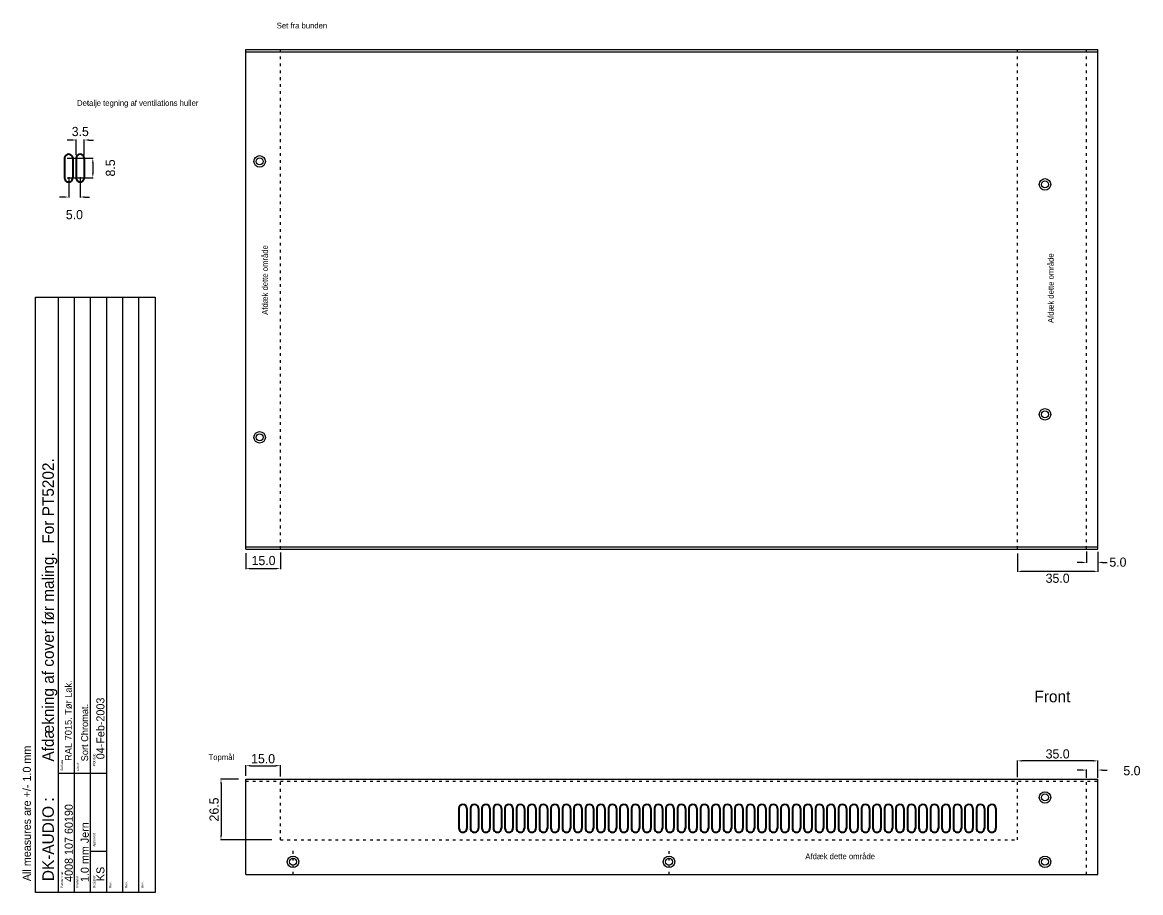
# Model space of a CAD drawing. Header units: millimetres. Extents: x -88 to 1132, y 477 to 871.
# Drawn here: x 645.8 to 1132.1, y 490.3 to 868.8 of the extents above; entities that cross this region are included whole.
import ezdxf

# ---------------------------------------------------------------- set-up
doc = ezdxf.new("R2010")
doc.units = ezdxf.units.MM
doc.linetypes.add('ACAD_ISO03W100', pattern=[30, 12, -18])
for name, color, linetype in [('Forplade', 4, 'Continuous'), ('kabinet_dim', 7, 'Continuous'), ('kabinet_head', 2, 'Continuous')]:
    doc.layers.add(name, color=color, linetype=linetype)
doc.layers.add('kabinet', color=4, linetype='Continuous', lineweight=40)
doc.dimstyles.new('DK-audio', dxfattribs={"dimtxt": 4, "dimasz": 2, "dimexe": 0.18, "dimexo": 0.0625, "dimgap": 1, "dimtad": 2, "dimdec": 1, "dimzin": 0, "dimdsep": 46, "dimtxsty": 'Standard', "dimcen": 5, "dimadec": 1, "dimazin": 0, "dimtfac": 1, "dimtdec": 1, "dimtofl": 0, "dimtmove": 2, "dimatfit": 3, "dimfxl": 0, "dimtolj": 1, "dimtzin": 0, "dimarcsym": 0})

# ---------------------------------------------------------------- blocks, each defined once
blk = doc.blocks.new('*D35')
at = {"layer": 'DEFPOINTS', "color": 0, "linetype": 'Continuous', "ltscale": 0.1}
for p in [(665.95, 801.5), (670.95, 801.5), (670.95, 792.8)]:
    blk.add_point(p, dxfattribs=at)
at = {"layer": 'kabinet_dim', "color": 0, "linetype": 'Continuous', "lineweight": -2, "ltscale": 0.1}
for p, q in [((665.95, 801.44), (665.95, 792.62)), ((670.95, 801.44), (670.95, 792.62)), ((663.95, 792.8), (661.95, 792.8)), ((672.95, 792.8), (674.95, 792.8))]:
    blk.add_line(p, q, dxfattribs=at)
at = {"layer": 'kabinet_dim', "color": 0, "linetype": 'Continuous', "ltscale": 0.1}
for points in [[(663.95, 793.13), (663.95, 792.47), (665.95, 792.8)], [(672.95, 793.13), (672.95, 792.47), (670.95, 792.8)]]:
    blk.add_solid(points, dxfattribs=at)
at = {"layer": 'kabinet_dim', "color": 0, "linetype": 'Continuous', "ltscale": 0.1, "insert": (668.45, 785.12), "char_height": 4, "attachment_point": 5}
blk.add_mtext('\\A1;5.0', dxfattribs=at)
blk = doc.blocks.new('*D36')
at = {"layer": 'DEFPOINTS', "color": 0, "linetype": 'Continuous', "ltscale": 0.1}
for p in [(665.25, 809.7), (665.25, 801.2), (676.45, 801.2)]:
    blk.add_point(p, dxfattribs=at)
at = {"layer": 'kabinet_dim', "color": 0, "linetype": 'Continuous', "lineweight": -2, "ltscale": 0.1}
for p, q in [((665.31, 809.7), (676.63, 809.7)), ((676.45, 807.7), (676.45, 803.2)), ((665.31, 801.2), (676.63, 801.2))]:
    blk.add_line(p, q, dxfattribs=at)
at = {"layer": 'kabinet_dim', "color": 0, "linetype": 'Continuous', "ltscale": 0.1}
for points in [[(676.12, 807.7), (676.78, 807.7), (676.45, 809.7)], [(676.12, 803.2), (676.78, 803.2), (676.45, 801.2)]]:
    blk.add_solid(points, dxfattribs=at)
at = {"layer": 'kabinet_dim', "color": 0, "linetype": 'Continuous', "ltscale": 0.1, "insert": (684.13, 805.45), "char_height": 4, "attachment_point": 5, "rotation": 90}
blk.add_mtext('\\A1;8.5', dxfattribs=at)
blk = doc.blocks.new('*D37')
at = {"layer": 'DEFPOINTS', "color": 0, "linetype": 'Continuous', "ltscale": 0.1}
for p in [(672.75, 817.6), (669.25, 811.1), (672.75, 811.1)]:
    blk.add_point(p, dxfattribs=at)
at = {"layer": 'kabinet_dim', "color": 0, "linetype": 'Continuous', "lineweight": -2, "ltscale": 0.1}
for p, q in [((667.25, 817.6), (665.25, 817.6)), ((669.25, 811.16), (669.25, 817.78)), ((672.75, 811.16), (672.75, 817.78)), ((674.75, 817.6), (676.75, 817.6))]:
    blk.add_line(p, q, dxfattribs=at)
at = {"layer": 'kabinet_dim', "color": 0, "linetype": 'Continuous', "ltscale": 0.1}
for points in [[(667.25, 817.93), (667.25, 817.27), (669.25, 817.6)], [(674.75, 817.93), (674.75, 817.27), (672.75, 817.6)]]:
    blk.add_solid(points, dxfattribs=at)
at = {"layer": 'kabinet_dim', "color": 0, "linetype": 'Continuous', "ltscale": 0.1, "insert": (671, 821.28), "char_height": 4, "attachment_point": 5}
blk.add_mtext('\\A1;3.5', dxfattribs=at)
blk = doc.blocks.new('*D41')
at = {"layer": 'DEFPOINTS', "color": 0, "linetype": 'Continuous', "ltscale": 0.1}
for p in [(739.8, 539.7), (732.2, 513.2), (754.4, 513.2)]:
    blk.add_point(p, dxfattribs=at)
at = {"layer": 'kabinet_dim', "color": 0, "linetype": 'Continuous', "lineweight": -2, "ltscale": 0.1}
for p, q in [((739.74, 539.7), (732.02, 539.7)), ((732.2, 537.7), (732.2, 515.2)), ((754.34, 513.2), (732.02, 513.2))]:
    blk.add_line(p, q, dxfattribs=at)
at = {"layer": 'kabinet_dim', "color": 0, "linetype": 'Continuous', "ltscale": 0.1}
for points in [[(731.87, 537.7), (732.53, 537.7), (732.2, 539.7)], [(731.87, 515.2), (732.53, 515.2), (732.2, 513.2)]]:
    blk.add_solid(points, dxfattribs=at)
at = {"layer": 'kabinet_dim', "color": 0, "linetype": 'Continuous', "ltscale": 0.1, "insert": (729.2, 526.45), "char_height": 4, "attachment_point": 5, "rotation": 90}
blk.add_mtext('\\A1;26.5', dxfattribs=at)
blk = doc.blocks.new('*D40')
at = {"layer": 'DEFPOINTS', "color": 0, "linetype": 'Continuous', "ltscale": 0.1}
for p in [(1078.5, 547.6), (1078.5, 540.5), (1113.5, 542.4)]:
    blk.add_point(p, dxfattribs=at)
at = {"layer": 'kabinet_dim', "color": 0, "linetype": 'Continuous', "lineweight": -2, "ltscale": 0.1}
for p, q in [((1078.5, 540.56), (1078.5, 547.78)), ((1111.5, 547.6), (1080.5, 547.6)), ((1113.5, 542.46), (1113.5, 547.78))]:
    blk.add_line(p, q, dxfattribs=at)
at = {"layer": 'kabinet_dim', "color": 0, "linetype": 'Continuous', "ltscale": 0.1}
for points in [[(1080.5, 547.93), (1080.5, 547.27), (1078.5, 547.6)], [(1111.5, 547.93), (1111.5, 547.27), (1113.5, 547.6)]]:
    blk.add_solid(points, dxfattribs=at)
at = {"layer": 'kabinet_dim', "color": 0, "linetype": 'Continuous', "ltscale": 0.1, "insert": (1096, 550.6), "char_height": 4, "attachment_point": 5}
blk.add_mtext('\\A1;35.0', dxfattribs=at)
blk = doc.blocks.new('*D39')
at = {"layer": 'DEFPOINTS', "color": 0, "linetype": 'Continuous', "ltscale": 0.1}
for p in [(1108.5, 543.6), (1108.5, 540.1), (1113.5, 540.1)]:
    blk.add_point(p, dxfattribs=at)
at = {"layer": 'kabinet_dim', "color": 0, "linetype": 'Continuous', "lineweight": -2, "ltscale": 0.1}
for p, q in [((1106.5, 543.6), (1104.5, 543.6)), ((1108.5, 540.16), (1108.5, 543.78)), ((1113.5, 540.16), (1113.5, 543.78)), ((1115.5, 543.6), (1117.5, 543.6))]:
    blk.add_line(p, q, dxfattribs=at)
at = {"layer": 'kabinet_dim', "color": 0, "linetype": 'Continuous', "ltscale": 0.1}
for points in [[(1106.5, 543.93), (1106.5, 543.27), (1108.5, 543.6)], [(1115.5, 543.93), (1115.5, 543.27), (1113.5, 543.6)]]:
    blk.add_solid(points, dxfattribs=at)
at = {"layer": 'kabinet_dim', "color": 0, "linetype": 'Continuous', "ltscale": 0.1, "insert": (1128.3, 543.3), "char_height": 4, "attachment_point": 5}
blk.add_mtext('\\A1;5.0', dxfattribs=at)
blk = doc.blocks.new('*D42')
at = {"layer": 'DEFPOINTS', "color": 0, "linetype": 'Continuous', "ltscale": 0.1}
for p in [(758, 545.5), (743, 541.1), (758, 540.8)]:
    blk.add_point(p, dxfattribs=at)
at = {"layer": 'kabinet_dim', "color": 0, "linetype": 'Continuous', "lineweight": -2, "ltscale": 0.1}
for p, q in [((743, 541.16), (743, 545.68)), ((745, 545.5), (756, 545.5)), ((758, 540.86), (758, 545.68))]:
    blk.add_line(p, q, dxfattribs=at)
at = {"layer": 'kabinet_dim', "color": 0, "linetype": 'Continuous', "ltscale": 0.1}
for points in [[(745, 545.83), (745, 545.17), (743, 545.5)], [(756, 545.83), (756, 545.17), (758, 545.5)]]:
    blk.add_solid(points, dxfattribs=at)
at = {"layer": 'kabinet_dim', "color": 0, "linetype": 'Continuous', "ltscale": 0.1, "insert": (750.5, 548.5), "char_height": 4, "attachment_point": 5}
blk.add_mtext('\\A1;15.0', dxfattribs=at)
blk = doc.blocks.new('*D55')
at = {"layer": 'DEFPOINTS', "color": 0, "linetype": 'Continuous', "ltscale": 0.1}
for p in [(743, 638), (758, 638.3), (758, 631.2)]:
    blk.add_point(p, dxfattribs=at)
at = {"layer": 'kabinet_dim', "color": 0, "linetype": 'Continuous', "lineweight": -2, "ltscale": 0.1}
for p, q in [((743, 637.94), (743, 631.02)), ((758, 638.24), (758, 631.02)), ((745, 631.2), (756, 631.2))]:
    blk.add_line(p, q, dxfattribs=at)
at = {"layer": 'kabinet_dim', "color": 0, "linetype": 'Continuous', "ltscale": 0.1}
for points in [[(745, 631.53), (745, 630.87), (743, 631.2)], [(756, 631.53), (756, 630.87), (758, 631.2)]]:
    blk.add_solid(points, dxfattribs=at)
at = {"layer": 'kabinet_dim', "color": 0, "linetype": 'Continuous', "ltscale": 0.1, "insert": (750.7, 634.7), "char_height": 4, "attachment_point": 5}
blk.add_mtext('\\A1;15.0', dxfattribs=at)
blk = doc.blocks.new('*D56')
at = {"layer": 'DEFPOINTS', "color": 0, "linetype": 'Continuous', "ltscale": 0.1}
for p in [(1108.5, 638.7), (1113.5, 638.6), (1108.5, 633.9)]:
    blk.add_point(p, dxfattribs=at)
at = {"layer": 'kabinet_dim', "color": 0, "linetype": 'Continuous', "lineweight": -2, "ltscale": 0.1}
for p, q in [((1108.5, 638.64), (1108.5, 633.72)), ((1113.5, 638.54), (1113.5, 633.72)), ((1106.5, 633.9), (1104.5, 633.9)), ((1115.5, 633.9), (1117.5, 633.9))]:
    blk.add_line(p, q, dxfattribs=at)
at = {"layer": 'kabinet_dim', "color": 0, "linetype": 'Continuous', "ltscale": 0.1}
for points in [[(1106.5, 634.23), (1106.5, 633.57), (1108.5, 633.9)], [(1115.5, 634.23), (1115.5, 633.57), (1113.5, 633.9)]]:
    blk.add_solid(points, dxfattribs=at)
at = {"layer": 'kabinet_dim', "color": 0, "linetype": 'Continuous', "ltscale": 0.1, "insert": (1122.2, 634), "char_height": 4, "attachment_point": 5}
blk.add_mtext('\\A1;5.0', dxfattribs=at)
blk = doc.blocks.new('*D57')
at = {"layer": 'DEFPOINTS', "color": 0, "linetype": 'Continuous', "ltscale": 0.1}
for p in [(1078.5, 637.9), (1113.5, 635.8), (1078.5, 630)]:
    blk.add_point(p, dxfattribs=at)
at = {"layer": 'kabinet_dim', "color": 0, "linetype": 'Continuous', "lineweight": -2, "ltscale": 0.1}
for p, q in [((1078.5, 637.84), (1078.5, 629.82)), ((1113.5, 635.74), (1113.5, 629.82)), ((1111.5, 630), (1080.5, 630))]:
    blk.add_line(p, q, dxfattribs=at)
at = {"layer": 'kabinet_dim', "color": 0, "linetype": 'Continuous', "ltscale": 0.1}
for points in [[(1080.5, 630.33), (1080.5, 629.67), (1078.5, 630)], [(1111.5, 630.33), (1111.5, 629.67), (1113.5, 630)]]:
    blk.add_solid(points, dxfattribs=at)
at = {"layer": 'kabinet_dim', "color": 0, "linetype": 'Continuous', "ltscale": 0.1, "insert": (1096, 627), "char_height": 4, "attachment_point": 5}
blk.add_mtext('\\A1;35.0', dxfattribs=at)

msp = doc.modelspace()

# ---------------------------------------------------------------- linework, layer by layer
at = {"layer": 'Forplade', "linetype": 'Continuous', "ltscale": 0.1}
for p, q in [((743, 639.7), (743, 856.9)), ((743, 856.9), (1113.5, 856.9)), ((743, 855.9), (1113.5, 855.9)), ((1113.5, 639.7), (1113.5, 856.9)), ((743, 640.7), (1113.5, 640.7)), ((743, 639.7), (1113.5, 639.7)), ((743, 539.7), (1113.5, 539.7)), ((743, 498.2), (743, 539.7)), ((1113.5, 498.2), (1113.5, 539.7)), ((743, 498.2), (1113.5, 498.2))]:
    msp.add_line(p, q, dxfattribs=at)
at = {"layer": 'Forplade', "linetype": 'ACAD_ISO03W100', "ltscale": 0.1}
for p, q in [((758, 639.7), (758, 856.9)), ((1078.5, 639.7), (1078.5, 856.9)), ((1108.5, 639.7), (1108.5, 856.9)), ((743, 538.7), (1113.5, 538.7)), ((758, 513.2), (758, 539.7)), ((1078.5, 513.2), (1078.5, 539.7)), ((1108.5, 498.2), (1108.5, 539.7)), ((758, 513.2), (1078.5, 513.2)), ((763.5, 498.2), (763.5, 508.5)), ((927, 498.2), (927, 508.3))]:
    msp.add_line(p, q, dxfattribs=at)
at = {"layer": 'Forplade', "linetype": 'Continuous', "ltscale": 0.1}
for centre, radius in [((749, 808.3), 2.5), ((749, 808.3), 1.5), ((1090.5, 798.3), 2.5), ((1090.5, 798.3), 1.5), ((1090.5, 698.3), 2.5), ((1090.5, 698.3), 1.5), ((749, 688.3), 2.5), ((749, 688.3), 1.5), ((1090.5, 531.7), 2.5), ((1090.5, 531.7), 1.5), ((763.5, 503.7), 2.5), ((927, 503.7), 2.5), ((1090.5, 503.7), 2.5), ((763.5, 503.7), 1.5), ((927, 503.7), 1.5), ((1090.5, 503.7), 1.5)]:
    msp.add_circle(centre, radius, dxfattribs=at)
at = {"layer": 'kabinet', "linetype": 'Continuous', "ltscale": 0.1}
for p, q in [((664.2, 809.7), (664.2, 801.1)), ((667.7, 809.7), (667.7, 801.15)), ((669.2, 809.7), (669.2, 801.1)), ((672.7, 809.7), (672.7, 801.15)), ((835.65, 526.9), (835.65, 518.3)), ((839.15, 526.9), (839.15, 518.35)), ((840.65, 526.9), (840.65, 518.3)), ((844.15, 526.9), (844.15, 518.35)), ((845.65, 526.9), (845.65, 518.3)), ((849.15, 526.9), (849.15, 518.35)), ((850.65, 526.9), (850.65, 518.3)), ((854.15, 526.9), (854.15, 518.35)), ((855.65, 526.9), (855.65, 518.3)), ((859.15, 526.9), (859.15, 518.35)), ((860.65, 526.9), (860.65, 518.3)), ((864.15, 526.9), (864.15, 518.35)), ((865.65, 526.9), (865.65, 518.3)), ((869.15, 526.9), (869.15, 518.35)), ((870.65, 526.9), (870.65, 518.3)), ((874.15, 526.9), (874.15, 518.35)), ((875.65, 526.9), (875.65, 518.3)), ((879.15, 526.9), (879.15, 518.35)), ((880.65, 526.9), (880.65, 518.3)), ((884.15, 526.9), (884.15, 518.35)), ((885.65, 526.9), (885.65, 518.3)), ((889.15, 526.9), (889.15, 518.35)), ((890.65, 526.9), (890.65, 518.3)), ((894.15, 526.9), (894.15, 518.35)), ((895.65, 526.9), (895.65, 518.3)), ((899.15, 526.9), (899.15, 518.35)), ((900.65, 526.9), (900.65, 518.3)), ((904.15, 526.9), (904.15, 518.35)), ((905.65, 526.9), (905.65, 518.3)), ((909.15, 526.9), (909.15, 518.35)), ((910.65, 526.9), (910.65, 518.3)), ((914.15, 526.9), (914.15, 518.35)), ((915.65, 526.9), (915.65, 518.3)), ((919.15, 526.9), (919.15, 518.35)), ((920.65, 526.9), (920.65, 518.3)), ((924.15, 526.9), (924.15, 518.35)), ((925.65, 526.9), (925.65, 518.3)), ((929.15, 526.9), (929.15, 518.35)), ((930.65, 526.9), (930.65, 518.3)), ((934.15, 526.9), (934.15, 518.35)), ((935.65, 526.9), (935.65, 518.3)), ((939.15, 526.9), (939.15, 518.35)), ((940.65, 526.9), (940.65, 518.3)), ((944.15, 526.9), (944.15, 518.35)), ((945.65, 526.9), (945.65, 518.3)), ((949.15, 526.9), (949.15, 518.35)), ((950.65, 526.9), (950.65, 518.3)), ((954.15, 526.9), (954.15, 518.35)), ((955.65, 526.9), (955.65, 518.3)), ((959.15, 526.9), (959.15, 518.35)), ((960.65, 526.9), (960.65, 518.3)), ((964.15, 526.9), (964.15, 518.35)), ((965.65, 526.9), (965.65, 518.3)), ((969.15, 526.9), (969.15, 518.35)), ((970.65, 526.9), (970.65, 518.3)), ((974.15, 526.9), (974.15, 518.35)), ((975.65, 526.9), (975.65, 518.3)), ((979.15, 526.9), (979.15, 518.35)), ((980.65, 526.9), (980.65, 518.3)), ((984.15, 526.9), (984.15, 518.35)), ((985.65, 526.9), (985.65, 518.3)), ((989.15, 526.9), (989.15, 518.35)), ((990.65, 526.9), (990.65, 518.3)), ((994.15, 526.9), (994.15, 518.35)), ((995.65, 526.9), (995.65, 518.3)), ((999.15, 526.9), (999.15, 518.35)), ((1000.65, 526.9), (1000.65, 518.3)), ((1004.15, 526.9), (1004.15, 518.35)), ((1005.65, 526.9), (1005.65, 518.3)), ((1009.15, 526.9), (1009.15, 518.35)), ((1010.65, 526.9), (1010.65, 518.3)), ((1014.15, 526.9), (1014.15, 518.35)), ((1015.65, 526.9), (1015.65, 518.3)), ((1019.15, 526.9), (1019.15, 518.35)), ((1020.65, 526.9), (1020.65, 518.3)), ((1024.15, 526.9), (1024.15, 518.35)), ((1025.65, 526.9), (1025.65, 518.3)), ((1029.15, 526.9), (1029.15, 518.35)), ((1030.65, 526.9), (1030.65, 518.3)), ((1034.15, 526.9), (1034.15, 518.35)), ((1035.65, 526.9), (1035.65, 518.3)), ((1039.15, 526.9), (1039.15, 518.35)), ((1040.65, 526.9), (1040.65, 518.3)), ((1044.15, 526.9), (1044.15, 518.35)), ((1045.65, 526.9), (1045.65, 518.3)), ((1049.15, 526.9), (1049.15, 518.35)), ((1050.65, 526.9), (1050.65, 518.3)), ((1054.15, 526.9), (1054.15, 518.35)), ((1055.65, 526.9), (1055.65, 518.3)), ((1059.15, 526.9), (1059.15, 518.35)), ((1060.65, 526.9), (1060.65, 518.3)), ((1064.15, 526.9), (1064.15, 518.35)), ((1065.65, 526.9), (1065.65, 518.3)), ((1069.15, 526.9), (1069.15, 518.35)), ((839.65, 518.35), (839.65, 518.3))]:
    msp.add_line(p, q, dxfattribs=at)
for centre, radius, start, end in [((665.95, 809.7), 1.75, 0, 180), ((670.95, 809.7), 1.75, 0, 180), ((665.952, 801.099), 1.748, 179.95195, 0.04805), ((670.952, 801.099), 1.748, 179.95195, 0.04805), ((837.4, 526.9), 1.75, 0, 180), ((842.4, 526.9), 1.75, 0, 180), ((847.4, 526.9), 1.75, 0, 180), ((852.4, 526.9), 1.75, 0, 180), ((857.4, 526.9), 1.75, 0, 180), ((862.4, 526.9), 1.75, 0, 180), ((867.4, 526.9), 1.75, 0, 180), ((872.4, 526.9), 1.75, 0, 180), ((877.4, 526.9), 1.75, 0, 180), ((882.4, 526.9), 1.75, 0, 180), ((887.4, 526.9), 1.75, 0, 180), ((892.4, 526.9), 1.75, 0, 180), ((897.4, 526.9), 1.75, 0, 180), ((902.4, 526.9), 1.75, 0, 180), ((907.4, 526.9), 1.75, 0, 180), ((912.4, 526.9), 1.75, 0, 180), ((917.4, 526.9), 1.75, 0, 180), ((922.4, 526.9), 1.75, 0, 180), ((927.4, 526.9), 1.75, 0, 180), ((932.4, 526.9), 1.75, 0, 180), ((937.4, 526.9), 1.75, 0, 180), ((942.4, 526.9), 1.75, 0, 180), ((947.4, 526.9), 1.75, 0, 180), ((952.4, 526.9), 1.75, 0, 180), ((957.4, 526.9), 1.75, 0, 180), ((962.4, 526.9), 1.75, 0, 180), ((967.4, 526.9), 1.75, 0, 180), ((972.4, 526.9), 1.75, 0, 180), ((977.4, 526.9), 1.75, 0, 180), ((982.4, 526.9), 1.75, 0, 180), ((987.4, 526.9), 1.75, 0, 180), ((992.4, 526.9), 1.75, 0, 180), ((997.4, 526.9), 1.75, 0, 180), ((1002.4, 526.9), 1.75, 0, 180), ((1007.4, 526.9), 1.75, 0, 180), ((1012.4, 526.9), 1.75, 0, 180), ((1017.4, 526.9), 1.75, 0, 180), ((1022.4, 526.9), 1.75, 0, 180), ((1027.4, 526.9), 1.75, 0, 180), ((1032.4, 526.9), 1.75, 0, 180), ((1037.4, 526.9), 1.75, 0, 180), ((1042.4, 526.9), 1.75, 0, 180), ((1047.4, 526.9), 1.75, 0, 180), ((1052.4, 526.9), 1.75, 0, 180), ((1057.4, 526.9), 1.75, 0, 180), ((1062.4, 526.9), 1.75, 0, 180), ((1067.4, 526.9), 1.75, 0, 180), ((837.402, 518.299), 1.748, 179.95195, 0.04805), ((842.402, 518.299), 1.748, 179.95195, 0.04805), ((847.402, 518.299), 1.748, 179.95195, 0.04805), ((852.402, 518.299), 1.748, 179.95195, 0.04805), ((857.402, 518.299), 1.748, 179.95195, 0.04805), ((862.402, 518.299), 1.748, 179.95195, 0.04805), ((867.402, 518.299), 1.748, 179.95195, 0.04805), ((872.402, 518.299), 1.748, 179.95195, 0.04805), ((877.402, 518.299), 1.748, 179.95195, 0.04805), ((882.402, 518.299), 1.748, 179.95195, 0.04805), ((887.402, 518.299), 1.748, 179.95195, 0.04805), ((892.402, 518.299), 1.748, 179.95195, 0.04805), ((897.402, 518.299), 1.748, 179.95195, 0.04805), ((902.402, 518.299), 1.748, 179.95195, 0.04805), ((907.402, 518.299), 1.748, 179.95195, 0.04805), ((912.402, 518.299), 1.748, 179.95195, 0.04805), ((917.402, 518.299), 1.748, 179.95195, 0.04805), ((922.402, 518.299), 1.748, 179.95195, 0.04805), ((927.402, 518.299), 1.748, 179.95195, 0.04805), ((932.402, 518.299), 1.748, 179.95195, 0.04805), ((937.402, 518.299), 1.748, 179.95195, 0.04805), ((942.402, 518.299), 1.748, 179.95195, 0.04805), ((947.402, 518.299), 1.748, 179.95195, 0.04805), ((952.402, 518.299), 1.748, 179.95195, 0.04805), ((957.402, 518.299), 1.748, 179.95195, 0.04805), ((962.402, 518.299), 1.748, 179.95195, 0.04805), ((967.402, 518.299), 1.748, 179.95195, 0.04805), ((972.402, 518.299), 1.748, 179.95195, 0.04805), ((977.402, 518.299), 1.748, 179.95195, 0.04805), ((982.402, 518.299), 1.748, 179.95195, 0.04805), ((987.402, 518.299), 1.748, 179.95195, 0.04805), ((992.402, 518.299), 1.748, 179.95195, 0.04805), ((997.402, 518.299), 1.748, 179.95195, 0.04805), ((1002.402, 518.299), 1.748, 179.95195, 0.04805), ((1007.402, 518.299), 1.748, 179.95195, 0.04805), ((1012.402, 518.299), 1.748, 179.95195, 0.04805), ((1017.402, 518.299), 1.748, 179.95195, 0.04805), ((1022.402, 518.299), 1.748, 179.95195, 0.04805), ((1027.402, 518.299), 1.748, 179.95195, 0.04805), ((1032.402, 518.299), 1.748, 179.95195, 0.04805), ((1037.402, 518.299), 1.748, 179.95195, 0.04805), ((1042.402, 518.299), 1.748, 179.95195, 0.04805), ((1047.402, 518.299), 1.748, 179.95195, 0.04805), ((1052.402, 518.299), 1.748, 179.95195, 0.04805), ((1057.402, 518.299), 1.748, 179.95195, 0.04805), ((1062.402, 518.299), 1.748, 179.95195, 0.04805), ((1067.402, 518.299), 1.748, 179.95195, 0.04805)]:
    msp.add_arc(centre, radius, start, end, dxfattribs=at)
at = {"layer": 'kabinet_head'}
for p, q in [((651.5, 490.292), (651.5, 749.253)), ((651.5, 749.253), (703.5, 749.253)), ((703.5, 749.253), (703.5, 490.292)), ((703.5, 490.292), (651.5, 490.292))]:
    msp.add_line(p, q, dxfattribs=at)
at = {"layer": 'kabinet_head', "color": 2}
for p, q in [((661.5, 490.292), (661.5, 749.253)), ((668.5, 490.292), (668.5, 749.253)), ((675.5, 490.292), (675.5, 749.253)), ((682.5, 490.292), (682.5, 749.253)), ((689.5, 490.292), (689.5, 749.253)), ((696.5, 490.292), (696.5, 749.253)), ((661.5, 542.292), (668.5, 542.292)), ((668.5, 542.292), (675.5, 542.292)), ((675.5, 542.292), (682.5, 542.292)), ((675.5, 508.292), (682.5, 508.292))]:
    msp.add_line(p, q, dxfattribs=at)

# ---------------------------------------------------------------- texts
at = {"layer": 'kabinet_dim'}
msp.add_text('Front', height=5, dxfattribs=at).set_placement((1085.9, 573.1))
at = {"layer": 'kabinet_dim', "char_height": 2.5, "attachment_point": 9}
for s, insert in [('Set fra bunden', (778.367, 866.1)), ('Detalje tegning af ventilations huller', (722.385, 831.695)), ('Topmål', (737.917, 547.2)), ('Afdæk dette område', (1016.567, 504.8))]:
    msp.add_mtext(s, dxfattribs=dict(at, insert=insert))
at = {"layer": 'kabinet_dim', "char_height": 2.5, "attachment_point": 9, "rotation": 90}
for insert in [(752.6, 771.867), (1094.3, 768.317)]:
    msp.add_mtext('Afdæk dette område', dxfattribs=dict(at, insert=insert))
at = {"layer": 'kabinet_head'}
for s, height, p in [('Afdækning af cover før maling.  For PT5202.', 5, (659.5, 547.292)), ('RAL 7015. Tør Lak. ', 3, (667.3, 547.592)), ('Sort Chromat.', 3, (674.4, 547.4)), ('DK-AUDIO :', 5, (659.5, 495.292))]:
    msp.add_text(s, height=height, rotation=90, dxfattribs=at).set_placement(p)
at = {"layer": 'kabinet_head', "color": 2}
for s, p in [('04-Feb-2003', (681.5, 548.292)), ('All measures are +/- 1.0 mm', (649.5, 495.292)), ('4008 107 60190', (667.736, 494.962)), ('1.0 mm Jern', (674.7, 494.892)), ('KS', (681.5, 495.292))]:
    msp.add_text(s, height=3.5, rotation=90, dxfattribs=at).set_placement(p)
at = {"layer": 'kabinet_head', "color": 7}
for s, p in [('Plot date', (677.5, 545.292)), ('Surface', (663.5, 543.292)), ('Finish', (670.5, 543.292)), ('Approved', (677.5, 510.292)), ('Partnumber', (663.5, 492.292)), ('Material', (670.2, 492.492)), ('Designer.', (677.5, 492.292)), ('Rev.', (684.5, 492.292)), ('Rev.', (691.5, 492.292)), ('Rev.', (698.5, 492.292))]:
    msp.add_text(s, height=1, rotation=90, dxfattribs=at).set_placement(p)

# ---------------------------------------------------------------- dimensions: what is measured, and where the dimension line sits
at = {"layer": 'kabinet_dim', "linetype": 'Continuous', "ltscale": 0.1}
for base, p1, p2, picture, middle in [((672.75, 817.6), (669.25, 811.1), (672.75, 811.1), '*D37', (671, 821.28)), ((670.95, 792.8), (665.95, 801.5), (670.95, 801.5), '*D35', (668.45, 785.12)), ((1078.5, 630), (1113.5, 635.8), (1078.5, 637.9), '*D57', (1096, 627)), ((758, 545.5), (743, 541.1), (758, 540.8), '*D42', (750.5, 548.5))]:
    dim = msp.add_linear_dim(base=base, p1=p1, p2=p2, dimstyle='DK-audio', dxfattribs=at)
    dim.commit()
    dim.dimension.update_dxf_attribs({"geometry": picture, "text_midpoint": middle})
dim = msp.add_linear_dim(base=(676.45, 801.2), p1=(665.25, 809.7), p2=(665.25, 801.2), angle=90, dimstyle='DK-audio', dxfattribs=at)
dim.commit()
dim.dimension.update_dxf_attribs({"geometry": '*D36', "text_midpoint": (684.13, 805.45)})
for base, p1, p2, picture, middle in [((758, 631.2), (743, 638), (758, 638.3), '*D55', (750.7, 634.7)), ((1108.5, 633.9), (1113.5, 638.6), (1108.5, 638.7), '*D56', (1122.2, 634))]:
    dim = msp.add_linear_dim(base=base, p1=p1, p2=p2, dimstyle='DK-audio', dxfattribs=at)
    dim.commit()
    dim.dimension.update_dxf_attribs({"geometry": picture, "text_midpoint": middle, "dimtype": 160})
dim = msp.add_linear_dim(base=(1078.5, 547.6), p1=(1113.5, 542.4), p2=(1078.5, 540.5), dimstyle='DK-audio', override={"dimgap": 1, "dimtol": 0, "dimlim": 0, "dimtp": 1, "dimtm": 1}, dxfattribs=at)
dim.commit()
dim.dimension.update_dxf_attribs({"geometry": '*D40', "text_midpoint": (1096, 550.6)})
dim = msp.add_linear_dim(base=(1108.5, 543.6), p1=(1113.5, 540.1), p2=(1108.5, 540.1), dimstyle='DK-audio', override={"dimgap": 1, "dimtol": 0, "dimlim": 0, "dimtp": 1, "dimtm": 1}, dxfattribs=at)
dim.commit()
dim.dimension.update_dxf_attribs({"geometry": '*D39', "text_midpoint": (1128.3, 543.3), "dimtype": 160})
dim = msp.add_linear_dim(base=(732.2, 513.2), p1=(739.8, 539.7), p2=(754.4, 513.2), angle=90, dimstyle='DK-audio', override={"dimgap": 1, "dimtol": 0, "dimlim": 0, "dimtp": 1, "dimtm": 1}, dxfattribs=at)
dim.commit()
dim.dimension.update_dxf_attribs({"geometry": '*D41', "text_midpoint": (729.2, 526.45)})

doc.saveas('drawing.dxf')
